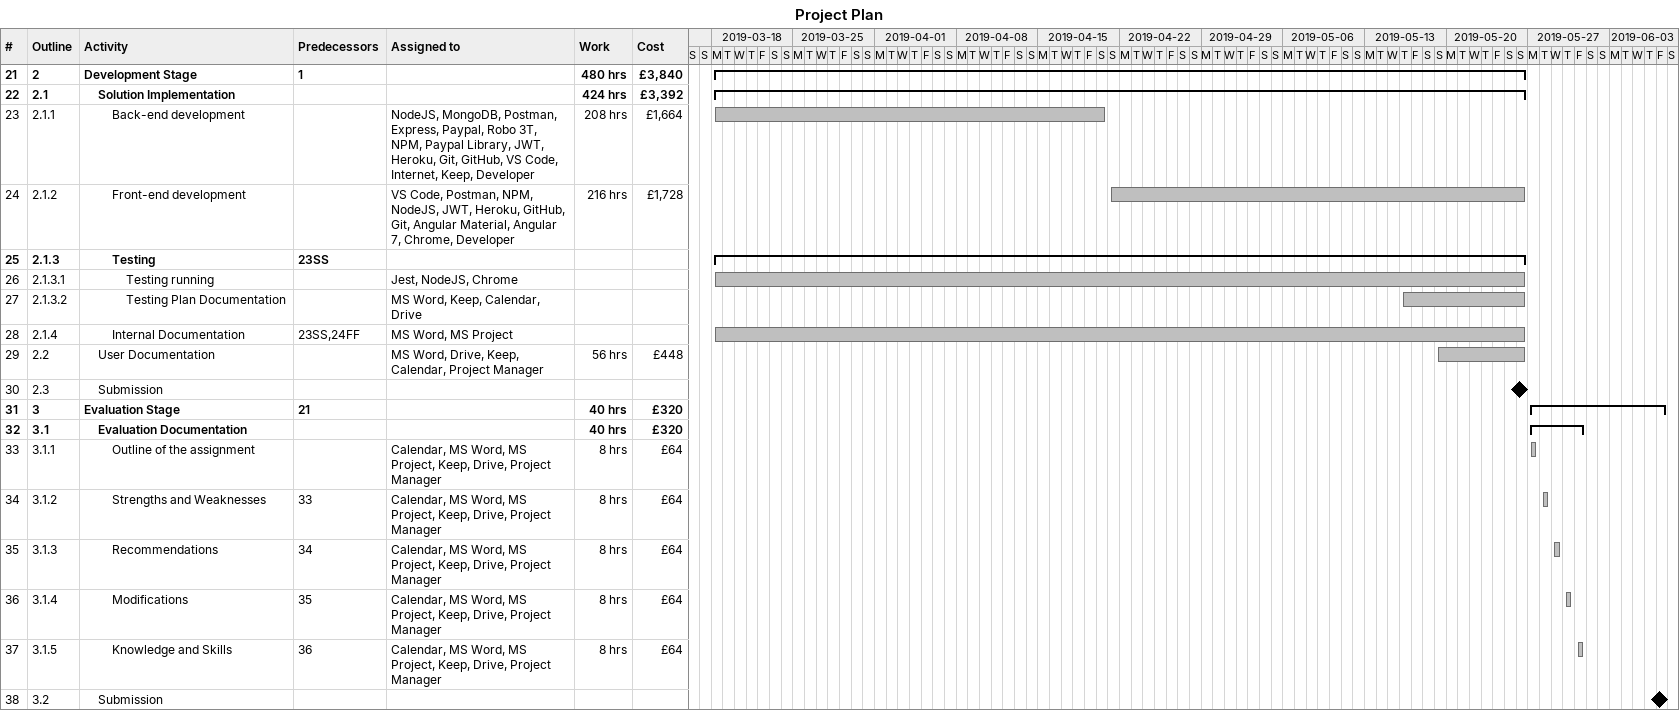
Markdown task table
Project Plan

| ID | WBS | Task | Start | Finish | Predecessors | Resources | Work (h) | Cost (£) |
|---|---|---|---|---|---|---|---|---|
| 21 | 2 | **Development Stage** | 2019-03-18 | 2019-05-26 | 1 |  | 480 | 3840 |
| 22 | 2.1 | **Solution Implementation** | 2019-03-18 | 2019-05-26 |  |  | 424 | 3392 |
| 23 | 2.1.1 | Back-end development | 2019-03-18 | 2019-04-20 |  | NodeJS, MongoDB, Postman, Express, Paypal, Robo 3T, NPM, Paypal Library, JWT, Heroku, Git, GitHub, VS Code, Internet, Keep, Developer | 208 | 1664 |
| 24 | 2.1.2 | Front-end development | 2019-04-21 | 2019-05-26 |  | VS Code, Postman, NPM, NodeJS, JWT, Heroku, GitHub, Git, Angular Material, Angular 7, Chrome, Developer | 216 | 1728 |
| 25 | 2.1.3 | **Testing** | 2019-03-18 | 2019-05-26 | 23SS |  |  |  |
| 26 | 2.1.3.1 | Testing running | 2019-03-18 | 2019-05-26 |  | Jest, NodeJS, Chrome |  |  |
| 27 | 2.1.3.2 | Testing Plan Documentation | 2019-05-16 | 2019-05-26 |  | MS Word, Keep, Calendar, Drive |  |  |
| 28 | 2.1.4 | Internal Documentation | 2019-03-18 | 2019-05-26 | 23SS, 24FF | MS Word, MS Project |  |  |
| 29 | 2.2 | User Documentation | 2019-05-19 | 2019-05-26 |  | MS Word, Drive, Keep, Calendar, Project Manager | 56 | 448 |
| 30 | 2.3 | Submission (milestone) | 2019-05-26 | 2019-05-26 |  |  |  |  |
| 31 | 3 | **Evaluation Stage** | 2019-05-27 | 2019-06-07 | 21 |  | 40 | 320 |
| 32 | 3.1 | **Evaluation Documentation** | 2019-05-27 | 2019-05-31 |  |  | 40 | 320 |
| 33 | 3.1.1 | Outline of the assignment | 2019-05-27 | 2019-05-27 |  | Calendar, MS Word, MS Project, Keep, Drive, Project Manager | 8 | 64 |
| 34 | 3.1.2 | Strengths and Weaknesses | 2019-05-28 | 2019-05-28 | 33 | Calendar, MS Word, MS Project, Keep, Drive, Project Manager | 8 | 64 |
| 35 | 3.1.3 | Recommendations | 2019-05-29 | 2019-05-29 | 34 | Calendar, MS Word, MS Project, Keep, Drive, Project Manager | 8 | 64 |
| 36 | 3.1.4 | Modifications | 2019-05-30 | 2019-05-30 | 35 | Calendar, MS Word, MS Project, Keep, Drive, Project Manager | 8 | 64 |
| 37 | 3.1.5 | Knowledge and Skills | 2019-05-31 | 2019-05-31 | 36 | Calendar, MS Word, MS Project, Keep, Drive, Project Manager | 8 | 64 |
| 38 | 3.2 | Submission (milestone) | 2019-06-07 | 2019-06-07 |  |  |  |  |
